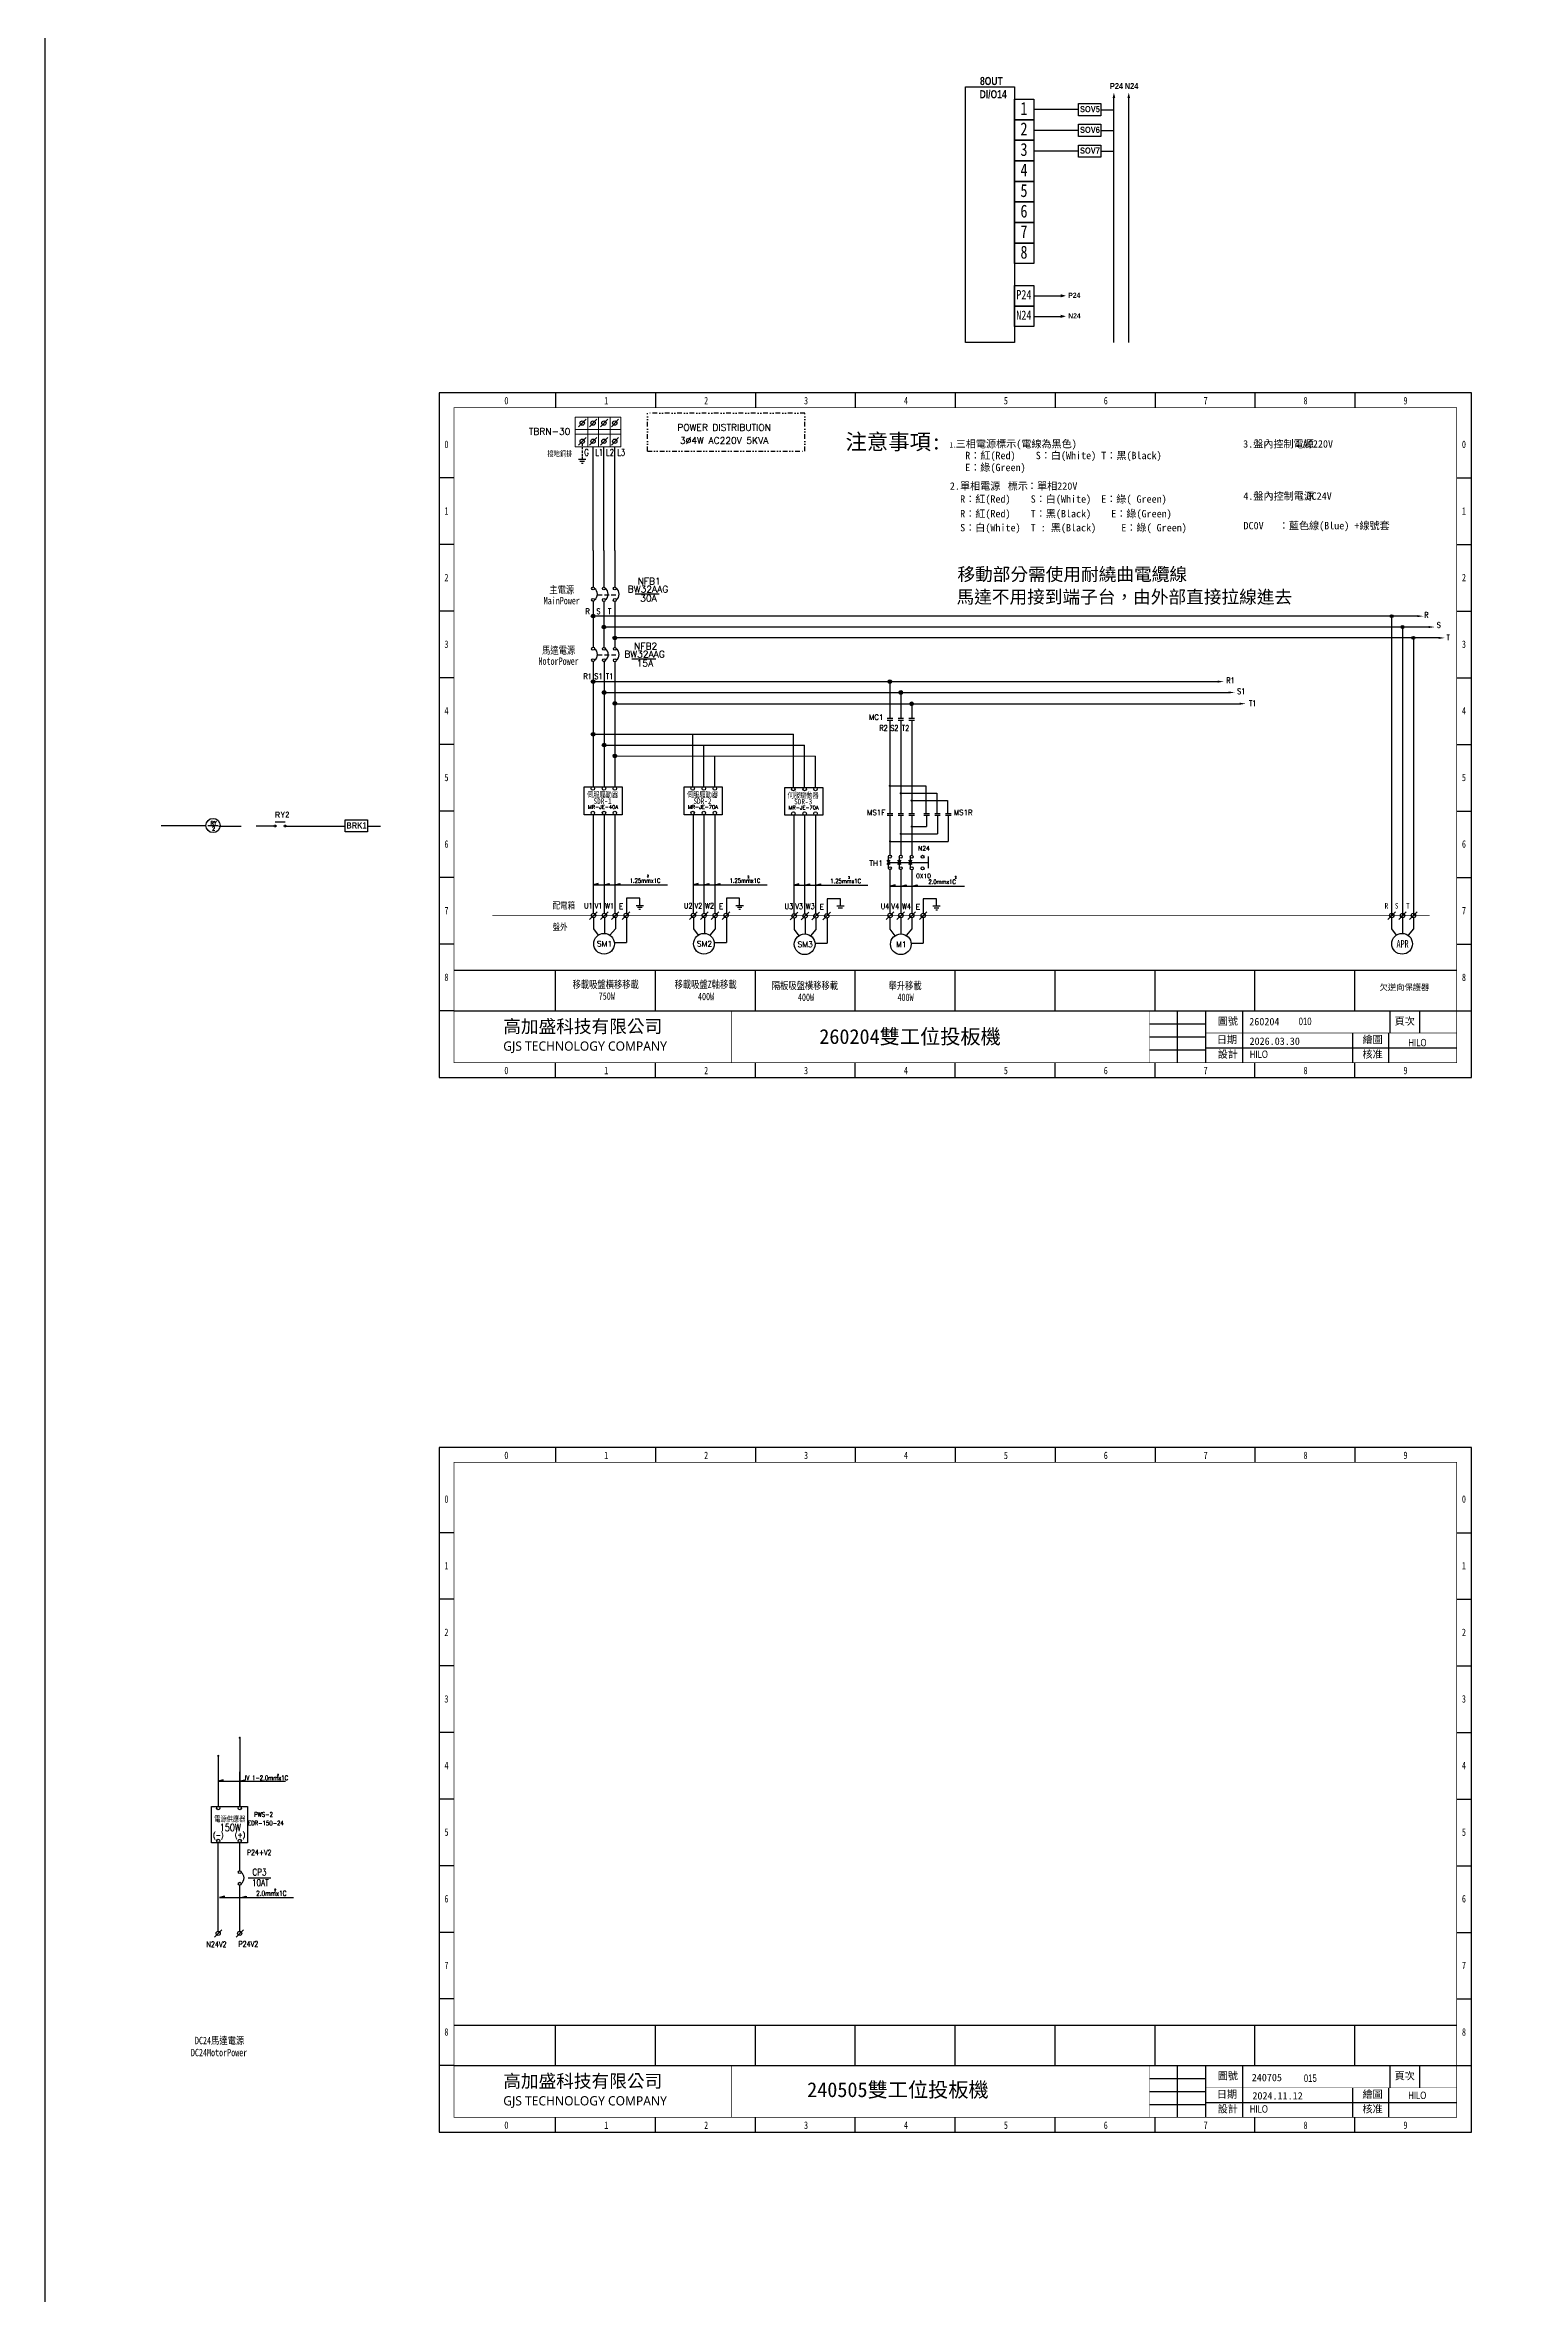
# Model space of a CAD drawing. Header units: millimetres. Extents: x -684 to 5961, y -1281 to 2539.
# Drawn here: x -105 to 294, y -40 to 568 of the extents above; entities that cross this region are included whole.
import ezdxf
from ezdxf.enums import TextEntityAlignment as Align

# ---------------------------------------------------------------- set-up
doc = ezdxf.new("R2010")
doc.units = ezdxf.units.MM
doc.header["$LTSCALE"] = 5
doc.header["$MEASUREMENT"] = 0
doc.linetypes.add('DIVIDE2', pattern=[0.625, 0.25, -0.125, 0, -0.125, 0, -0.125])
doc.linetypes.add('HIDDEN', pattern=[0.375, 0.25, -0.125])
doc.layers.get('0').update_dxf_attribs({"linetype": 'CONTINUOUS'})
for name, color, linetype in [('2', 2, 'CONTINUOUS'), ('4', 4, 'CONTINUOUS'), ('6', 6, 'CONTINUOUS'), ('TEXT', 4, 'CONTINUOUS'), ('圖框', 7, 'CONTINUOUS'), ('文字', 4, 'CONTINUOUS')]:
    doc.layers.add(name, color=color, linetype=linetype)
doc.styles.add('DAYUM', font='complex', dxfattribs={"bigfont": 'dayum'})
doc.styles.add('DAYUS', font='romanc.shx', dxfattribs={"height": 25, "bigfont": 'dayus.shx'})
doc.styles.add('MtXpl_', font='mingliub.ttc')
doc.styles.add('sim', font='simplex.shx', dxfattribs={"width": 0.8, "bigfont": 'chineset.shx'})
doc.styles.get("Standard").update_dxf_attribs({"font": 'arialbd.ttf', "height": 15})
doc.styles.add('新細明體', font='', dxfattribs={"width": 0.8})
doc.styles.add('標楷體', font='', dxfattribs={"width": 0.8})
doc.styles.add('線號', font='simplex.shx', dxfattribs={"height": 1.5, "bigfont": 'chineset.shx'})
doc.styles.get('新細明體').set_extended_font_data('新細明體')
doc.styles.get('標楷體').set_extended_font_data('標楷體')

# ---------------------------------------------------------------- blocks, each defined once
blk = doc.blocks.new('圖框')
at = {"layer": '圖框'}
for p, q in [((0, 185), (0, 0)), ((279, 185), (0, 185)), ((31.5, 185), (31.5, 181)), ((58.5, 185), (58.5, 181)), ((85.5, 185), (85.5, 181)), ((112.5, 185), (112.5, 181)), ((139.5, 185), (139.5, 181)), ((166.5, 185), (166.5, 181)), ((193.5, 185), (193.5, 181)), ((220.5, 185), (220.5, 181)), ((247.5, 185), (247.5, 181)), ((279, 0), (279, 185)), ((4, 162), (0, 162)), ((275, 162), (279, 162)), ((4, 144), (0, 144)), ((275, 144), (279, 144)), ((4, 126), (0, 126)), ((275, 126), (279, 126)), ((4, 108), (0, 108)), ((275, 108), (279, 108)), ((4, 90), (0, 90)), ((275, 90), (279, 90)), ((4, 72), (0, 72)), ((275, 72), (279, 72)), ((4, 54), (0, 54)), ((275, 54), (279, 54)), ((4, 36), (0, 36)), ((275, 36), (279, 36)), ((4, 28.96), (275, 28.96)), ((31.5, 17.96), (31.5, 28.96)), ((58.5, 17.96), (58.5, 28.96)), ((85.5, 18), (85.5, 29)), ((112.5, 17.96), (112.5, 28.96)), ((139.5, 17.96), (139.5, 28.96)), ((166.5, 17.96), (166.5, 28.96)), ((193.5, 17.96), (193.5, 28.96)), ((220.5, 17.96), (220.5, 28.96)), ((247.5, 17.96), (247.5, 28.96)), ((4, 18), (0, 18)), ((4, 18), (275, 18)), ((192, 14.5), (207.14, 14.5)), ((199.44, 18), (199.44, 4)), ((207.14, 18), (207.14, 4)), ((217.16, 18), (217.16, 4)), ((257, 18), (257, 12)), ((265, 18), (265, 12)), ((275, 18), (279, 18)), ((192, 11), (207.14, 11)), ((192, 7.5), (207.14, 7.5)), ((207.14, 8), (275, 8)), ((0, 0), (279, 0)), ((31.5, 0), (31.5, 4)), ((58.5, 0), (58.5, 4)), ((85.5, 0), (85.5, 4)), ((112.5, 0), (112.5, 4)), ((139.5, 0), (139.5, 4)), ((166.5, 0), (166.5, 4)), ((193.5, 0), (193.5, 4)), ((220.5, 0), (220.5, 4)), ((247.5, 0), (247.5, 4))]:
    blk.add_line(p, q, dxfattribs=at)
at = {"layer": '圖框', "const_width": 0.2}
for points in [[(4, 4), (275, 4), (275, 181), (4, 181)], [(4, 181), (275, 181), (275, 4), (4, 4)]]:
    blk.add_lwpolyline(points, close=True, dxfattribs=at)
at = {"layer": '圖框'}
for points, const_width in [([(4, 18), (275, 18)], 0.2), ([(79, 18), (79, 4)], 0.15), ([(192, 18), (192, 4)], 0.15), ([(207.14, 12), (275, 12)], 0.15)]:
    blk.add_lwpolyline(points, dxfattribs=dict(at, const_width=const_width))
for points in [[(246.85, 12), (246.85, 4)], [(256.58, 12), (256.58, 4)]]:
    blk.add_lwpolyline(points, dxfattribs=at)
at = {"insert": (17.34, 15.57), "char_height": 2, "width": 50.9822, "attachment_point": 1, "style": '線號'}
blk.add_mtext('{\\fMicrosoft JhengHei|b1|i0|c136|p34;\\H1.75x;\\C4;高加盛科技有限公司\\H0.85714x;\\P\\fMicrosoft JhengHei|b0|i0|c136|p34;\\H0.83333x;GJS TECHNOLOGY COMPANY}', dxfattribs=at)
at = {"layer": '圖框', "style": '標楷體', "width": 0.8}
for s, p in [('0', (17.64, 181.9)), ('1', (44.64, 181.9)), ('2', (71.64, 181.9)), ('3', (98.64, 181.9)), ('4', (125.64, 181.9)), ('5', (152.64, 181.9)), ('6', (179.64, 181.9)), ('7', (206.64, 181.9)), ('8', (233.64, 181.9)), ('9', (260.64, 181.9)), ('0', (1.45, 170.09)), ('0', (276.45, 170.09)), ('1', (1.45, 152.09)), ('1', (276.45, 152.09)), ('2', (1.45, 134.09)), ('2', (276.45, 134.09)), ('3', (1.45, 116.09)), ('3', (276.45, 116.09)), ('4', (1.45, 98.09)), ('4', (276.45, 98.09)), ('5', (1.45, 80.09)), ('5', (276.45, 80.09)), ('6', (1.45, 62.09)), ('6', (276.45, 62.09)), ('7', (1.45, 44.09)), ('7', (276.45, 44.09)), ('8', (1.45, 26.09)), ('8', (276.45, 26.09)), ('0', (17.64, 0.9)), ('1', (44.64, 0.9)), ('2', (71.64, 0.9)), ('3', (98.64, 0.9)), ('4', (125.64, 0.9)), ('5', (152.64, 0.9)), ('6', (179.64, 0.9)), ('7', (206.64, 0.9)), ('8', (233.64, 0.9)), ('9', (260.64, 0.9))]:
    blk.add_text(s, height=2, dxfattribs=at).set_placement(p)
at = {"layer": '圖框', "style": 'MtXpl_'}
for s, p in [('圖號', (210.44, 14.24)), ('頁次^J', (258.27, 14.24)), ('設計', (210.44, 5.29)), ('日期', (210.21, 9.25)), ('繪圖', (249.57, 9.25)), ('核准', (249.57, 5.29))]:
    blk.add_text(s, height=2, dxfattribs=at).set_placement(p)
blk = doc.blocks.new('A$C52BC11C5')
blk.add_line((0, 0, 0.3), (3.5, 3.5, 0.3))
blk.add_circle((1.8, 1.8, 0.3), 1)
blk = doc.blocks.new('A$C56EF1552')
at = {"layer": '2'}
for p, q in [((5, 0), (7.3, 0.6)), ((7.3, 0.6), (7.3, 0)), ((10, 0), (12.3, 0.6)), ((12.3, 0.6), (12.3, 0))]:
    blk.add_line(p, q, dxfattribs=at)
blk.add_lwpolyline([(2.3, 0), (2.3, 0.6), (0, 0), (14.4, 0), (34.1, 0)], dxfattribs=at)

msp = doc.modelspace()

# ---------------------------------------------------------------- hatches: boundary and pattern name
at = {"linetype": 'Continuous'}
h = msp.add_hatch(color=2, dxfattribs=at)
h.dxf.hatch_style = 1
h.paths.add_polyline_path([(43.651, 413.889, 1), (42.651, 413.889, 1)])
h.paths.add_polyline_path([(43.651, 413.889, 1), (42.651, 413.889, 1)])
h.paths.add_polyline_path([(43.651, 413.889, 1), (42.651, 413.889, 1)])
h = msp.add_hatch(color=2, dxfattribs=at)
h.dxf.hatch_style = 1
h.set_gradient(color1=(255, 255, 0), color2=(255, 252, 55), centered=1, one_color=1, tint=0.608609)
edge = h.paths.add_edge_path()
edge.add_arc((258.977, 413.889), 0.396, 0, 360)
h = msp.add_hatch(color=2, dxfattribs=at)
h.dxf.hatch_style = 1
h.paths.add_polyline_path([(46.591, 410.949, 1), (45.591, 410.949, 1)])
h.paths.add_polyline_path([(46.591, 410.949, 1), (45.591, 410.949, 1)])
h.paths.add_polyline_path([(46.591, 410.949, 1), (45.591, 410.949, 1)])
h = msp.add_hatch(color=2, dxfattribs=at)
h.dxf.hatch_style = 1
h.paths.add_polyline_path([(49.531, 408.009, 1), (48.531, 408.009, 1)])
h.paths.add_polyline_path([(49.531, 408.009, 1), (48.531, 408.009, 1)])
h.paths.add_polyline_path([(49.531, 408.009, 1), (48.531, 408.009, 1)])
h = msp.add_hatch(color=2, dxfattribs=at)
h.dxf.hatch_style = 1
h.set_gradient(color1=(255, 255, 0), color2=(255, 252, 55), centered=1, one_color=1, tint=0.608609)
edge = h.paths.add_edge_path()
edge.add_arc((261.917, 410.949), 0.396, 0, 360)
h = msp.add_hatch(color=2, dxfattribs=at)
h.dxf.hatch_style = 1
h.set_gradient(color1=(255, 255, 0), color2=(255, 252, 55), centered=1, one_color=1, tint=0.608609)
edge = h.paths.add_edge_path()
edge.add_arc((264.857, 408.009), 0.396, 0, 360)
h = msp.add_hatch(color=2, dxfattribs=at)
h.dxf.hatch_style = 1
h.paths.add_polyline_path([(43.673, 396.198, 1), (42.673, 396.198, 1)])
h.paths.add_polyline_path([(43.673, 396.198, 1), (42.673, 396.198, 1)])
h.paths.add_polyline_path([(43.673, 396.198, 1), (42.673, 396.198, 1)])
h = msp.add_hatch(color=2, dxfattribs=at)
h.dxf.hatch_style = 1
h.paths.add_polyline_path([(123.882, 396.198, 1), (122.882, 396.198, 1)])
h.paths.add_polyline_path([(123.882, 396.198, 1), (122.882, 396.198, 1)])
h.paths.add_polyline_path([(123.882, 396.198, 1), (122.882, 396.198, 1)])
h = msp.add_hatch(color=2, dxfattribs=at)
h.dxf.hatch_style = 1
h.paths.add_polyline_path([(46.613, 393.258, 1), (45.613, 393.258, 1)])
h.paths.add_polyline_path([(46.613, 393.258, 1), (45.613, 393.258, 1)])
h.paths.add_polyline_path([(46.613, 393.258, 1), (45.613, 393.258, 1)])
h = msp.add_hatch(color=2, dxfattribs=at)
h.dxf.hatch_style = 1
h.paths.add_polyline_path([(49.553, 390.318, 1), (48.553, 390.318, 1)])
h.paths.add_polyline_path([(49.553, 390.318, 1), (48.553, 390.318, 1)])
h.paths.add_polyline_path([(49.553, 390.318, 1), (48.553, 390.318, 1)])
h = msp.add_hatch(color=2, dxfattribs=at)
h.dxf.hatch_style = 1
h.paths.add_polyline_path([(126.822, 393.258, 1), (125.822, 393.258, 1)])
h.paths.add_polyline_path([(126.822, 393.258, 1), (125.822, 393.258, 1)])
h.paths.add_polyline_path([(126.822, 393.258, 1), (125.822, 393.258, 1)])
h = msp.add_hatch(color=2, dxfattribs=at)
h.dxf.hatch_style = 1
h.paths.add_polyline_path([(129.762, 390.2, 1), (128.762, 390.2, 1)])
h.paths.add_polyline_path([(129.762, 390.2, 1), (128.762, 390.2, 1)])
h.paths.add_polyline_path([(129.762, 390.2, 1), (128.762, 390.2, 1)])
h = msp.add_hatch(color=2, dxfattribs=at)
h.dxf.hatch_style = 1
h.paths.add_polyline_path([(43.673, 381.986, 1), (42.673, 381.986, 1)])
h.paths.add_polyline_path([(43.673, 381.986, 1), (42.673, 381.986, 1)])
h.paths.add_polyline_path([(43.673, 381.986, 1), (42.673, 381.986, 1)])
h = msp.add_hatch(color=2, dxfattribs=at)
h.dxf.hatch_style = 1
h.paths.add_polyline_path([(46.613, 379.046, 1), (45.613, 379.046, 1)])
h.paths.add_polyline_path([(46.613, 379.046, 1), (45.613, 379.046, 1)])
h.paths.add_polyline_path([(46.613, 379.046, 1), (45.613, 379.046, 1)])
h = msp.add_hatch(color=2, dxfattribs=at)
h.dxf.hatch_style = 1
h.paths.add_polyline_path([(49.553, 376.106, 1), (48.553, 376.106, 1)])
h.paths.add_polyline_path([(49.553, 376.106, 1), (48.553, 376.106, 1)])
h.paths.add_polyline_path([(49.553, 376.106, 1), (48.553, 376.106, 1)])

# ---------------------------------------------------------------- linework, layer by layer
for p, q in [((183.921, 487.846), (183.921, 553.885)), ((183.921, 487.846), (183.921, 553.885)), ((187.939, 487.846), (187.939, 553.885)), ((187.939, 487.846), (187.939, 553.885)), ((174.391, 550.759), (162.285, 550.76)), ((180.404, 550.739), (183.921, 550.739)), ((174.391, 545.159), (162.285, 545.16)), ((180.404, 545.139), (183.921, 545.139)), ((174.391, 539.559), (162.285, 539.56)), ((180.404, 539.539), (183.921, 539.539)), ((39.172, 465.023), (41.25, 467.102)), ((39.172, 460.105), (41.25, 462.184)), ((42.225, 465.023), (44.185, 467.102)), ((42.225, 460.105), (44.185, 462.184)), ((45.165, 465.023), (47.125, 467.102)), ((45.165, 460.105), (47.125, 462.184)), ((48.105, 465.023), (50.065, 467.102)), ((48.105, 460.105), (50.065, 462.184)), ((43.151, 431.643), (43.151, 421.787)), ((46.091, 431.643), (46.091, 421.787)), ((49.031, 431.643), (49.031, 421.771)), ((43.151, 417.867), (43.151, 405.489)), ((46.064, 417.862), (46.091, 405.484)), ((49.031, 417.852), (49.031, 405.474)), ((258.981, 413.889), (258.981, 332.988)), ((261.921, 410.894), (261.921, 332.988)), ((264.861, 407.934), (264.861, 332.988)), ((43.173, 401.57), (43.173, 392.694)), ((46.113, 401.566), (46.113, 392.694)), ((49.053, 401.555), (49.053, 392.694)), ((123.382, 396.198), (123.382, 386.312)), ((43.173, 392.694), (43.173, 367.756)), ((46.113, 392.694), (46.113, 367.756)), ((49.053, 392.694), (49.053, 367.756)), ((126.322, 393.258), (126.322, 386.312)), ((129.262, 390.2), (129.262, 386.312)), ((122.632, 386.312), (124.132, 386.312)), ((122.632, 385.812), (124.132, 385.812)), ((125.572, 386.312), (127.072, 386.312)), ((125.572, 385.812), (127.072, 385.812)), ((128.512, 386.312), (130.012, 386.312)), ((128.512, 385.812), (130.012, 385.812)), ((123.382, 381.766), (123.382, 360.582)), ((126.322, 378.826), (126.322, 360.582)), ((129.262, 375.886), (129.262, 360.582)), ((123.201, 368.041), (133.107, 368.041)), ((126.141, 366.041), (136.047, 366.041)), ((133.107, 368.041), (133.107, 360.582)), ((136.047, 366.041), (136.047, 360.582)), ((43.173, 360.223), (43.173, 333.577)), ((46.113, 360.223), (46.113, 333.577)), ((49.053, 360.223), (49.053, 333.577)), ((70.173, 360.223), (70.173, 333.577)), ((73.113, 360.223), (73.113, 333.577)), ((76.053, 360.223), (76.053, 333.577)), ((97.393, 360.085), (97.393, 333.439)), ((100.333, 360.085), (100.333, 333.439)), ((103.273, 360.085), (103.273, 333.439)), ((122.632, 360.582), (124.132, 360.582)), ((122.632, 360.082), (124.132, 360.082)), ((123.382, 360.082), (123.382, 349.286)), ((125.572, 360.582), (127.072, 360.582)), ((125.572, 360.082), (127.072, 360.082)), ((126.322, 360.082), (126.322, 349.284)), ((128.512, 360.582), (130.012, 360.582)), ((128.512, 360.082), (130.012, 360.082)), ((129.081, 364.041), (138.987, 364.041)), ((129.262, 360.082), (129.262, 349.272)), ((132.537, 360.582), (134.037, 360.582)), ((132.537, 360.082), (134.037, 360.082)), ((133.287, 360.082), (133.287, 357.038)), ((135.477, 360.582), (136.977, 360.582)), ((135.477, 360.082), (136.977, 360.082)), ((136.227, 360.082), (136.227, 355.038)), ((138.417, 360.582), (139.917, 360.582)), ((138.417, 360.082), (139.917, 360.082)), ((138.987, 364.041), (138.987, 360.582)), ((139.167, 360.082), (139.167, 353.038)), ((-61.464, 357.198), (-73.57, 357.2)), ((-57.958, 357.181), (-51.934, 357.181)), ((-42.759, 358.315), (-40.091, 358.315)), ((-42.485, 357.17), (-42.492, 357.17)), ((-42.485, 357.17), (-42.492, 357.17)), ((-17.828, 357.181), (-14.311, 357.181)), ((123.382, 353.038), (139.167, 353.038)), ((126.322, 355.038), (136.227, 355.038)), ((129.262, 357.038), (133.287, 357.038)), ((122.508, 347.906), (123.377, 346.779)), ((123.388, 347.906), (122.519, 346.779)), ((122.948, 348.983), (122.948, 345.673)), ((122.948, 347.341), (133.737, 347.341)), ((125.453, 347.906), (126.322, 346.779)), ((126.333, 347.906), (125.464, 346.779)), ((125.861, 348.983), (125.861, 345.673)), ((128.397, 347.906), (129.266, 346.779)), ((129.277, 347.906), (128.408, 346.779)), ((128.819, 348.983), (128.819, 345.673)), ((133.737, 348.926), (133.737, 345.751)), ((123.389, 345.372), (123.38, 333.568, 0.185)), ((126.301, 345.366), (126.325, 333.576, 0.185)), ((129.262, 345.357), (129.262, 333.436)), ((55.77, 337.653), (52.172, 337.653)), ((52.172, 337.653), (52.172, 333.577)), ((54.772, 335.723), (56.767, 335.723)), ((55.159, 335.211), (56.38, 335.211)), ((55.546, 334.698), (55.993, 334.698)), ((55.77, 335.723), (55.77, 337.653)), ((82.77, 337.653), (79.172, 337.653)), ((79.172, 337.653), (79.172, 333.577)), ((81.772, 335.723), (83.767, 335.723)), ((82.159, 335.211), (83.38, 335.211)), ((82.546, 334.698), (82.993, 334.698)), ((82.77, 335.723), (82.77, 337.653)), ((109.99, 337.514), (106.392, 337.514)), ((106.392, 337.514), (106.392, 333.438)), ((108.992, 335.585), (110.987, 335.585)), ((109.38, 335.072), (110.6, 335.072)), ((109.99, 335.585), (109.99, 337.514)), ((135.978, 337.511), (132.381, 337.511)), ((132.381, 337.511), (132.381, 333.576)), ((134.981, 335.582), (136.976, 335.582)), ((135.368, 335.069), (136.589, 335.069)), ((135.755, 334.557), (136.202, 334.557)), ((135.978, 335.582), (135.978, 337.511)), ((52.172, 332.415), (52.172, 325.678)), ((79.172, 332.415), (79.172, 325.678)), ((106.392, 332.276), (106.392, 325.54)), ((132.381, 332.4), (132.381, 325.537)), ((258.981, 332.4), (258.981, 329.372)), ((258.981, 329.372), (260.203, 327.65)), ((261.921, 332.4), (261.921, 328.151)), ((264.861, 329.372), (263.406, 327.65)), ((264.861, 332.4), (264.861, 329.372)), ((-52.344, 110.789, 5.467), (-52.344, 92.299, 5.467)), ((-58.154, 105.911, 5.467), (-58.154, 92.299, 5.467)), ((-52.344, 92.286, 5.503), (-52.344, 101.572, 5.448)), ((-58.153, 70.963, 5.772), (-58.153, 82.446, 5.897)), ((-52.344, 74.883, 5.825), (-52.344, 82.446, 5.897)), ((-58.153, 58.499, 5.468), (-58.153, 70.963, 5.772)), ((-52.344, 58.499, 5.468), (-52.344, 70.963, 5.772)), ((-59.144, 56.949, 5.085), (-57.164, 58.929, 5.085)), ((-53.335, 56.949, 5.085), (-51.355, 58.929, 5.085))]:
    msp.add_line(p, q)
at = {"color": 0, "linetype": 'Continuous'}
for p, q in [((162.285, 500.437), (169.509, 500.449)), ((162.285, 494.888), (169.509, 494.9)), ((43.151, 431.643), (43.151, 459.666)), ((46.091, 431.643), (46.064, 459.666)), ((49.031, 431.643), (49.021, 459.666)), ((123.382, 385.812), (123.382, 381.774)), ((126.322, 385.812), (126.322, 378.834)), ((129.262, 385.812), (129.262, 375.894)), ((70.075, 367.775), (70.075, 381.986)), ((73.102, 367.775), (73.102, 379.046)), ((97.295, 367.636), (97.295, 381.964)), ((100.322, 367.636), (100.322, 379.046)), ((76.042, 367.775), (76.042, 376.066)), ((103.263, 367.636), (103.263, 376.069)), ((-43.026, 357.181), (-47.916, 357.181)), ((-39.824, 357.181), (-23.841, 357.181))]:
    msp.add_line(p, q, dxfattribs=at)
at = {"linetype": 'Continuous', "lineweight": 9}
for p, q in [((38.317, 467.696), (50.683, 467.696)), ((38.317, 467.696), (38.317, 459.666)), ((38.317, 464.311), (50.683, 464.311)), ((38.317, 463.08), (50.683, 463.08)), ((41.726, 467.696), (41.726, 459.666)), ((44.609, 467.696), (44.609, 459.666)), ((47.755, 467.696), (47.755, 459.666)), ((50.683, 467.696), (50.683, 459.666)), ((38.317, 459.666), (50.683, 459.666))]:
    msp.add_line(p, q, dxfattribs=at)
at = {"linetype": 'HIDDEN', "ltscale": 0.5}
msp.add_line((40.211, 460.556), (40.211, 456.961), dxfattribs=at)
at = {"linetype": 'HIDDEN'}
for p, q in [((44.332, 419.691), (49.932, 419.691)), ((44.345, 403.393), (49.945, 403.393))]:
    msp.add_line(p, q, dxfattribs=at)
at = {"linetype": 'Continuous'}
for p, q in [((265.9, 413.889), (43.151, 413.889)), ((269.006, 410.949), (46.091, 410.949)), ((271.669, 408.009), (49.031, 408.009)), ((-60.927, 357.319), (-58.154, 357.319)), ((43.299, 332.409), (43.299, 329.381)), ((43.299, 329.381), (44.521, 327.659)), ((46.239, 332.409), (46.239, 328.159)), ((49.179, 329.381), (47.724, 327.659)), ((49.179, 332.409), (49.179, 329.381)), ((70.299, 332.409), (70.299, 329.381)), ((70.299, 329.381), (71.521, 327.659)), ((73.239, 332.409), (73.239, 328.159)), ((76.179, 329.381), (74.724, 327.659)), ((76.179, 332.409), (76.179, 329.381)), ((97.519, 332.271), (97.519, 329.242)), ((97.519, 329.242), (98.742, 327.52)), ((100.459, 332.271), (100.459, 328.021)), ((103.399, 329.242), (101.945, 327.52)), ((103.399, 332.271), (103.399, 329.242)), ((123.4, 332.392, 0.185), (123.401, 329.322)), ((123.401, 329.322), (124.73, 327.517)), ((126.304, 332.4, 0.185), (126.303, 328.018)), ((129.27, 329.35), (127.753, 327.633)), ((129.27, 332.4), (129.27, 329.35)), ((48.905, 325.678), (52.172, 325.678)), ((75.905, 325.678), (79.172, 325.678)), ((103.125, 325.54), (106.392, 325.54)), ((129.114, 325.537), (132.381, 325.537))]:
    msp.add_line(p, q, dxfattribs=at)
for points in [[(2005.364, 1146.033), (-104.977, 1146.033), (-104.977, -1219.316), (2005.364, -1219.316)], [(174.391, 552.399), (180.404, 552.399), (180.404, 549.119), (174.391, 549.119)], [(174.391, 546.799), (180.404, 546.799), (180.404, 543.519), (174.391, 543.519)], [(174.391, 541.199), (180.404, 541.199), (180.404, 537.919), (174.391, 537.919)], [(-23.841, 358.841), (-17.828, 358.841), (-17.828, 355.561), (-23.841, 355.561)], [(-59.967, 92.26), (-50.217, 92.26), (-50.217, 82.446), (-59.967, 82.446)]]:
    msp.add_lwpolyline(points, close=True)
at = {"color": 0, "linetype": 'Continuous'}
for points in [[(143.823, 556.875), (157.011, 556.875), (157.011, 487.846), (143.823, 487.846)], [(157.011, 553.56), (162.285, 553.56), (162.285, 548.011), (157.011, 548.011)], [(157.011, 548.011), (162.285, 548.011), (162.285, 542.463), (157.011, 542.463)], [(157.011, 542.463), (162.285, 542.463), (162.285, 536.914), (157.011, 536.914)], [(157.011, 536.914), (162.285, 536.914), (162.285, 531.365), (157.011, 531.365)], [(157.011, 531.365), (162.285, 531.365), (162.285, 525.816), (157.011, 525.816)], [(157.011, 525.816), (162.285, 525.816), (162.285, 520.267), (157.011, 520.267)], [(157.011, 520.267), (162.285, 520.267), (162.285, 514.718), (157.011, 514.718)], [(157.011, 514.718), (162.285, 514.718), (162.285, 509.169), (157.011, 509.169)], [(157.011, 503.211), (162.285, 503.211), (162.285, 497.663), (157.011, 497.663)], [(157.011, 497.663), (162.285, 497.663), (162.285, 492.114), (157.011, 492.114)]]:
    msp.add_lwpolyline(points, close=True, dxfattribs=at)
for points in [[(267.58, 413.889, 0, 0.56, 0), (265.9, 413.889, 0.56, 0.56, 0)], [(270.686, 410.949, 0, 0.56, 0), (269.006, 410.949, 0.56, 0.56, 0)], [(273.349, 408.009, 0, 0.56, 0), (271.669, 408.009, 0.56, 0.56, 0)], [(213.676, 396.198, 0, 0.56, 0), (211.996, 396.198, 0.56, 0.56, 0)], [(216.593, 393.258, 0, 0.56, 0), (214.913, 393.258, 0.56, 0.56, 0)], [(219.593, 390.234, 0, 0.56, 0), (217.913, 390.234, 0.56, 0.56, 0)]]:
    msp.add_lwpolyline(points, format="xyseb")
at = {"elevation": -0.672}
for points in [[(40.772, 367.756), (51.01, 367.756), (51.01, 360.223), (40.772, 360.223)], [(67.772, 367.756), (78.01, 367.756), (78.01, 360.223), (67.772, 360.223)], [(94.992, 367.617), (105.23, 367.617), (105.23, 360.085), (94.992, 360.085)]]:
    msp.add_lwpolyline(points, close=True, dxfattribs=at)
for centre, radius in [((40.211, 466.063), 0.588), ((43.146, 466.063), 0.588), ((46.086, 466.063), 0.588), ((49.026, 466.063), 0.588), ((40.211, 461.144), 0.588), ((43.146, 461.144), 0.588), ((46.086, 461.144), 0.588), ((49.026, 461.144), 0.588), ((43.151, 421.392), 0.396), ((46.064, 421.386), 0.396), ((49.021, 421.376), 0.396), ((43.151, 418.263), 0.396), ((46.064, 418.257), 0.396), ((49.021, 418.248), 0.396), ((43.164, 405.094), 0.396), ((43.164, 401.965), 0.396), ((46.077, 405.089), 0.396), ((46.077, 401.96), 0.396), ((49.034, 405.079), 0.396), ((49.034, 401.95), 0.396), ((43.075, 367.303), 0.472), ((46.102, 367.303), 0.472), ((49.042, 367.303), 0.472), ((70.075, 367.303), 0.472), ((73.102, 367.303), 0.472), ((76.042, 367.303), 0.472), ((97.295, 367.164), 0.472), ((100.322, 367.164), 0.472), ((103.263, 367.164), 0.472), ((43.075, 360.712), 0.472), ((46.102, 360.712), 0.472), ((49.042, 360.712), 0.472), ((70.075, 360.712), 0.472), ((73.102, 360.712), 0.472), ((76.042, 360.712), 0.472), ((97.295, 360.573), 0.472), ((100.322, 360.573), 0.472), ((103.263, 360.573), 0.472), ((-42.759, 357.181), 0.267), ((-40.091, 357.181), 0.267), ((123.389, 348.896), 0.396), ((126.302, 348.891), 0.396), ((129.259, 348.881), 0.396), ((132.217, 348.871), 0.396), ((123.389, 345.767), 0.396), ((126.302, 345.762), 0.396), ((129.259, 345.752), 0.396), ((132.217, 345.742), 0.396), ((-58.141, 91.828, 0.64), 0.449), ((-52.331, 91.828, 0.64), 0.449), ((-58.141, 82.929, 0.64), 0.449), ((-52.331, 82.929, 0.64), 0.449), ((-52.337, 74.487), 0.396), ((-52.337, 71.358), 0.396), ((-58.154, 57.939, 5.085), 0.56), ((-52.345, 57.939, 5.085), 0.56)]:
    msp.add_circle(centre, radius)
at = {"color": 0, "linetype": 'Continuous'}
for centre, radius in [((43.151, 413.889), 0.5), ((258.977, 413.889), 0.396), ((46.091, 410.949), 0.5), ((49.031, 408.009), 0.5), ((261.917, 410.949), 0.396), ((264.857, 408.009), 0.396), ((43.173, 396.198), 0.5), ((123.382, 396.198), 0.5), ((46.113, 393.258), 0.5), ((49.053, 390.318), 0.5), ((126.322, 393.258), 0.5), ((129.262, 390.198), 0.5), ((43.173, 381.986), 0.5), ((46.113, 379.046), 0.5), ((49.053, 376.106), 0.5)]:
    msp.add_circle(centre, radius, dxfattribs=at)
at = {"linetype": 'Continuous'}
msp.add_circle((-59.544, 357.319), 1.92, dxfattribs=at)
for centre in [(42.338, 419.827), (45.25, 419.822), (48.208, 419.812), (42.351, 403.53), (45.264, 403.524), (48.221, 403.514), (-53.151, 72.923)]:
    msp.add_arc(centre, 1.977, 307.695492, 52.304508)
for points in [[(184.285, 553.885), (183.557, 553.885), (183.921, 555.341)], [(184.285, 553.885), (183.557, 553.885), (183.921, 555.341)], [(188.303, 553.885), (187.575, 553.885), (187.939, 555.341)], [(188.303, 553.885), (187.575, 553.885), (187.939, 555.341)], [(170.939, 500.449), (169.509, 500.007), (169.509, 500.896), (169.509, 500.449)], [(170.939, 494.9), (169.509, 494.458), (169.509, 495.348), (169.509, 494.9)]]:
    msp.add_solid(points)
at = {"layer": '2'}
for p, q in [((39.208, 456.272), (41.214, 456.272)), ((40.211, 456.961), (40.211, 456.272)), ((39.597, 455.757), (40.825, 455.757)), ((39.986, 455.242), (40.436, 455.242)), ((54.549, 419.887), (61.017, 419.887)), ((53.615, 402.321), (60.083, 402.321)), ((-51.958, 67.63), (-50.578, 68)), ((-50.578, 68), (-50.578, 67.63))]:
    msp.add_line(p, q, dxfattribs=at)
at = {"layer": '2', "color": 2}
for p, q in [((43.173, 396.198), (211.996, 396.198)), ((46.113, 393.258), (214.913, 393.258)), ((49.053, 390.17), (217.913, 390.234)), ((43.173, 381.986), (97.295, 381.964)), ((46.113, 379.046), (100.322, 379.046)), ((49.053, 376.106), (103.263, 376.069))]:
    msp.add_line(p, q, dxfattribs=at)
at = {"layer": '2', "const_width": 0.294}
for points in [[(123.201, 368.041, 1), (123.495, 368.041, 1)], [(126.141, 366.041, 1), (126.435, 366.041, 1)], [(129.081, 364.041, 1), (129.375, 364.041, 1)], [(123.235, 353.038, 1), (123.529, 353.038, 1)], [(126.175, 355.038, 1), (126.469, 355.038, 1)], [(129.115, 357.038, 1), (129.409, 357.038, 1)]]:
    msp.add_lwpolyline(points, format="xyb", close=True, dxfattribs=at)
at = {"layer": '2'}
msp.add_lwpolyline([(-56.458, 67.63), (-56.458, 68), (-57.838, 67.63), (-49.342, 67.63), (-37.799, 67.63)], dxfattribs=at)
for centre in [(46.123, 325.362), (73.123, 325.362), (100.343, 325.223), (126.332, 325.22), (261.805, 325.353)]:
    msp.add_circle(centre, 2.8, dxfattribs=at)
at = {"layer": '4', "linetype": 'DIVIDE2'}
for p in [(100.355, 468.762), (57.905, 458.49)]:
    msp.add_line(p, (57.905, 468.762), dxfattribs=at)
msp.add_lwpolyline([(57.905, 458.49), (100.355, 458.49), (100.355, 468.762)], dxfattribs=at)
at = {"layer": '6', "linetype": 'HIDDEN', "const_width": 0.168}
msp.add_lwpolyline([(269.247, 332.988), (15.958, 332.988)], dxfattribs=at)
at = {"layer": 'TEXT'}
for p, q in [((-52.344, 99.057, 5.487), (-51.03, 99.409, 5.487)), ((-51.03, 99.409, 5.487), (-51.03, 99.057, 5.487)), ((-50.103, 72.957), (-43.943, 72.957))]:
    msp.add_line(p, q, dxfattribs=at)
at = {"layer": 'TEXT', "const_width": 0.28}
for points, elevation in [([(-52.484, 110.789, 1), (-52.204, 110.789, 1)], 5.467), ([(-52.468, 110.799, 1), (-52.188, 110.799, 1)], 0.359), ([(-58.294, 105.911, 1), (-58.014, 105.911, 1)], 5.467), ([(-58.278, 105.921, 1), (-57.998, 105.921, 1)], 0.359)]:
    msp.add_lwpolyline(points, format="xyb", close=True, dxfattribs=dict(at, elevation=elevation))
at = {"layer": 'TEXT', "elevation": 5.487}
msp.add_lwpolyline([(-56.84, 99.057), (-56.84, 99.409), (-58.154, 99.057), (-50.436, 99.057), (-39.937, 99.057)], dxfattribs=at)

# ---------------------------------------------------------------- block references
at = {"color": 0, "linetype": 'Continuous'}
for p in [(1.531, 289.222), (1.531, 4.222)]:
    msp.add_blockref('圖框', p, dxfattribs=at)
at = {"xscale": 0.5880000000000063, "yscale": 0.5880000000000063, "zscale": 0.5880000000000063}
for p in [(42.221, 331.956, -0.185), (45.161, 331.956, -0.185), (48.101, 331.956, -0.185), (51.041, 331.956, -0.185), (69.221, 331.956, -0.185), (72.161, 331.956, -0.185), (75.101, 331.956, -0.185), (78.041, 331.956, -0.185), (96.441, 331.818, -0.185), (99.381, 331.818, -0.185), (102.321, 331.818, -0.185), (105.261, 331.818, -0.185), (122.35, 331.941), (125.271, 331.949), (128.22, 331.949, -0.185), (131.336, 331.949, -0.185), (257.941, 331.949, -0.185), (260.881, 331.949, -0.185), (263.821, 331.949, -0.185)]:
    msp.add_blockref('A$C52BC11C5', p, dxfattribs=at)
at = {"layer": '2', "linetype": 'ByBlock', "xscale": 0.5880000000000063, "yscale": 0.5880000000000063, "zscale": 0.5880000000000063}
for p in [(43.173, 341.297), (70.173, 341.297), (97.393, 341.159)]:
    msp.add_blockref('A$C56EF1552', p, dxfattribs=at)
at = {"layer": '2', "xscale": 0.5880000000000063, "yscale": 0.5880000000000063, "zscale": 0.5880000000000063}
msp.add_blockref('A$C56EF1552', (123.469, 340.958), dxfattribs=at)

# ---------------------------------------------------------------- texts
at = {"color": 2, "width": 0.75}
for s, p in [('8OUT', (147.731, 557.393)), ('DI/O14', (147.639, 553.821))]:
    msp.add_text(s, height=2.2, dxfattribs=at).set_placement(p)
at = {"width": 0.75}
for s, height, p in [('P24', 1.68, (182.822, 556.29)), ('N24', 1.68, (186.839, 556.29)), ('P24', 1.4, (171.583, 499.887)), ('N24', 1.4, (171.583, 494.338))]:
    msp.add_text(s, height=height, dxfattribs=at).set_placement(p)
at = {"style": '標楷體', "width": 0.8}
for s, height, p in [('2', 3.5, (158.657, 543.787)), ('1', 3.5, (158.657, 549.336)), ('3', 3.5, (158.657, 538.239)), ('4', 3.5, (158.657, 532.69)), ('5', 3.5, (158.657, 527.141)), ('6', 3.5, (158.657, 521.592)), ('7', 3.5, (158.657, 516.043)), ('8', 3.5, (158.657, 510.494)), ('P24', 2.5, (157.535, 499.517)), ('N24', 2.5, (157.535, 493.968)), ('1.', 1.4406, (139.485, 459.449))]:
    msp.add_text(s, height=height, dxfattribs=at).set_placement(p)
at = {"width": 0.75}
for s, p in [('SOV5', (177.442, 550.899)), ('SOV6', (177.442, 545.299)), ('SOV7', (177.442, 539.699)), ('BRK1', (-20.79, 357.341))]:
    msp.add_text(s, height=1.68, dxfattribs=at).set_placement(p, align=Align.MIDDLE)
for s, height, style, p in [('POWER DISTRIBUTION', 1.8, 'DAYUS', (78.583, 463.978)), ('3%%C4W AC220V 5KVA', 1.8, 'DAYUS', (78.583, 460.445)), ('注意事項:', 4.2336, 'MtXpl_', (124.368, 458.904))]:
    msp.add_text(s, height=height, dxfattribs=dict(style=style)).set_placement(p, align=Align.CENTER)
at = {"style": 'MtXpl_'}
msp.add_text('三相電源標示(電線為黑色)', height=2, dxfattribs=at).set_placement((141.163, 459.449))
at = {"linetype": 'Continuous', "style": 'MtXpl_'}
for s, height, p in [('   R：紅(Red)    S：白(White) T：黑(Black)', 2, (139.644, 456.303)), ('3.盤內控制電源', 2, (218.847, 459.435)), ('：AC220V', 2, (232.247, 459.435)), ('2.單相電源', 2, (139.586, 448.046)), ('   E：綠(Green) ', 2, (139.644, 453.066)), ('標示', 2, (155.228, 448.046)), ('：單相220V', 2, (160.423, 448.046)), ('  R：紅(Red)    S：白(White)  E：綠( Green)', 2, (139.644, 444.537)), ('4.盤內控制電源', 2, (218.891, 445.337)), ('：DC24V', 2, (233.268, 445.337)), ('  S：白(White)  T : 黑(Black)     E：綠( Green)', 2, (139.644, 436.794)), ('  R：紅(Red)    T：黑(Black)    E：綠(Green)', 2, (139.644, 440.575)), ('DC0V   ：藍色線(Blue) +線號套     ', 2, (218.95, 437.343)), ('移動部分需使用耐繞曲電纜線', 3.5, (141.624, 423.462)), ('馬達不用接到端子台，由外部直接拉線進去', 3.5, (141.377, 417.342))]:
    msp.add_text(s, height=height, dxfattribs=at).set_placement(p)
at = {"width": 0.75}
msp.add_text('RY2', height=1.68, dxfattribs=at).set_placement((-40.88, 360.247), align=Align.MIDDLE_CENTER)
at = {"style": 'DAYUM'}
msp.add_text('RY', height=1, dxfattribs=at).set_placement((-59.405, 357.98), align=Align.MIDDLE_CENTER)
msp.add_text('2', height=1, dxfattribs=at).set_placement((-59.405, 356.506), align=Align.MIDDLE)
at = {"layer": '2', "style": 'DAYUS'}
for s, height, p in [('TBRN-30', 1.8, (31.409, 463.803)), ('BW32AAG', 1.8, (58, 421.195)), ('NFB1', 1.8, (58.302, 423.341)), ('30A', 1.8, (58.115, 418.735)), ('BW32AAG', 1.8, (57.066, 403.629)), ('NFB2', 1.8, (57.368, 405.774)), ('15A', 1.8, (57.181, 401.169)), ('MC1', 1.4, (119.653, 386.569, -0.672)), ('MR-JE-40A', 1, (45.849, 362.303, -0.672)), ('MR-JE-70A', 1, (72.849, 362.303, -0.672)), ('MR-JE-70A', 1, (100.07, 362.165, -0.672)), ('MS1F', 1.4, (119.653, 360.838, -0.672)), ('MS1R', 1.4, (143.194, 360.838, -0.672)), ('TH1', 1.5, (119.653, 347.143, -0.672)), ('2', 0.588, (57.971, 343.662)), ('2', 0.588, (85.129, 343.408)), ('2', 0.588, (112.349, 343.27)), ('2', 0.588, (141.155, 343.322)), ('SM1', 1.5, (46.252, 325.346)), ('SM2', 1.5, (73.252, 325.346)), ('SM3', 1.5, (100.472, 325.208)), ('M1', 1.5, (126.461, 325.205)), ('2', 0.588, (-42.771, 69.687))]:
    msp.add_text(s, height=height, dxfattribs=at).set_placement(p, align=Align.MIDDLE)
at = {"layer": '2'}
for s, height, style, width, p in [('接地銅排', 1.5, 'MtXpl_', 0.8, (34.179, 457.826)), ('伺服驅動器', 1.5, 'MtXpl_', 0.8, (45.714, 365.662, -0.672)), ('伺服驅動器', 1.5, 'MtXpl_', 0.8, (72.714, 365.662, -0.672)), ('伺服驅動器', 1.5, 'MtXpl_', 0.8, (99.935, 365.523, -0.672)), ('SDR-1', 1.5, 'MtXpl_', 0.8, (45.714, 363.912, -0.672)), ('SDR-2', 1.5, 'MtXpl_', 0.8, (72.714, 363.912, -0.672)), ('SDR-3', 1.5, 'MtXpl_', 0.8, (99.935, 363.773, -0.672)), ('1.25mmx1C', 1.176, 'DAYUS', 0.75, (57.203, 342.438)), ('1.25mmx1C', 1.176, 'DAYUS', 0.75, (84.203, 342.438)), ('1.25mmx1C', 1.176, 'DAYUS', 0.75, (111.424, 342.299)), ('2.0mmx1C', 1.176, 'DAYUS', 0.75, (137.5, 342.099)), ('APR', 2, '標楷體', 0.8, (261.934, 325.337)), ('電源供應器', 1.5, 'MtXpl_', 0.8, (-55.024, 88.946)), ('150W', 2, 'sim', 0.8, (-54.889, 86.593)), ('2.0mmx1C', 1.3, 'DAYUS', 0.75, (-43.808, 68.771))]:
    msp.add_text(s, height=height, dxfattribs=dict(at, style=style, width=width)).set_placement(p, align=Align.MIDDLE)
at = {"layer": '2', "color": 4}
for s, height, style, width, p in [('G', 1.8, 'DAYUS', 0.7, (41.39, 457.241)), ('L1', 1.8, 'DAYUS', 0.7, (44.82, 457.241)), ('L2', 1.8, 'DAYUS', 0.7, (47.732, 457.241)), ('L3', 1.8, 'DAYUS', 0.7, (50.753, 457.241)), ('R', 1.5, 'DAYUS', 0.7, (41.688, 414.459)), ('S', 1.5, 'DAYUS', 0.7, (44.601, 414.459)), ('T', 1.5, 'DAYUS', 0.7, (47.621, 414.459)), ('R', 1.5, 'DAYUS', 0.7, (268.388, 413.463)), ('S', 1.5, 'DAYUS', 0.7, (271.725, 410.747)), ('T', 1.5, 'DAYUS', 0.7, (274.262, 407.364)), ('R1', 1.5, 'DAYUS', 0.7, (41.688, 396.882)), ('S1', 1.5, 'DAYUS', 0.7, (44.601, 396.882)), ('T1', 1.5, 'DAYUS', 0.7, (47.621, 396.882)), ('R1', 1.5, 'DAYUS', 0.7, (215.417, 395.772)), ('S1', 1.5, 'DAYUS', 0.7, (218.334, 392.832)), ('T1', 1.5, 'DAYUS', 0.7, (221.439, 389.589)), ('U1', 1.5, 'DAYUS', 0.7, (41.86, 334.871)), ('V1', 1.5, 'DAYUS', 0.7, (44.618, 334.871)), ('W1', 1.5, 'DAYUS', 0.7, (47.638, 334.871)), ('U2', 1.5, 'DAYUS', 0.7, (68.86, 334.871)), ('V2', 1.5, 'DAYUS', 0.7, (71.618, 334.871)), ('W2', 1.5, 'DAYUS', 0.7, (74.638, 334.871)), ('U3', 1.5, 'DAYUS', 0.7, (96.08, 334.733)), ('V3', 1.5, 'DAYUS', 0.7, (98.838, 334.733)), ('W3', 1.5, 'DAYUS', 0.7, (101.859, 334.733)), ('U4', 1.5, 'DAYUS', 0.7, (122.069, 334.73)), ('V4', 1.5, 'DAYUS', 0.7, (124.827, 334.73)), ('W4', 1.5, 'DAYUS', 0.7, (127.847, 334.73)), ('(-)', 1.4, 'sim', 0.8, (-58.14, 83.771)), ('(+)', 1.4, 'sim', 0.8, (-52.26, 83.864, 5.825)), ('P24+V2', 1.4, 'sim', 0.8, (-47.072, 79.125, 5.825))]:
    msp.add_text(s, height=height, dxfattribs=dict(at, style=style, width=width)).set_placement(p, align=Align.CENTER)
at = {"layer": '2'}
for s, style, width, p in [('R2', 'DAYUS', 0.7, (121.656, 382.885)), ('S2', 'DAYUS', 0.7, (124.569, 382.885)), ('T2', 'DAYUS', 0.7, (127.589, 382.885)), ('R', '標楷體', 0.8, (257.58, 334.863)), ('S', '標楷體', 0.8, (260.338, 334.863)), ('T', '標楷體', 0.8, (263.358, 334.863))]:
    msp.add_text(s, height=1.5, dxfattribs=dict(at, style=style, width=width)).set_placement(p, align=Align.CENTER)
at = {"layer": '6', "style": 'MtXpl_', "width": 0.8}
for s, p in [('主電源', (34.693, 420.019, -1.073)), ('MainPower', (34.693, 417.069, -1.073)), ('MotorPower', (33.84, 400.731, -1.073)), ('馬達電源', (33.84, 403.681, -1.073)), ('移載吸盤橫移移載', (46.562, 313.371, -1.073)), ('750W', (46.851, 310.231, -0.749)), ('移載吸盤Z軸移載', (73.562, 313.371, -1.073)), ('400W', (73.68, 310.117, -0.749)), ('隔板吸盤橫移移載', (100.407, 313.052, -1.073)), ('400W', (100.696, 309.911, -0.749)), ('舉升移載', (127.469, 313.033)), ('400W', (127.614, 309.893, 0.462)), ('DC24MotorPower', (-57.921, 24.748, -1.073)), ('DC24馬達電源', (-57.8, 28.001, -1.073))]:
    msp.add_text(s, height=2, dxfattribs=at).set_placement(p, align=Align.CENTER)
at = {"layer": '6', "style": '新細明體'}
msp.add_text('欠逆向保護器', height=1.6, dxfattribs=at).set_placement((262.442, 312.798, -1.073), align=Align.CENTER)
at = {"layer": 'TEXT', "style": 'DAYUM'}
for s, height, p in [('N24', 1.1695, (132.592, 351.16)), ('0X10', 1.1695, (132.461, 343.69)), ('E', 1.5, (50.744, 335.467)), ('E', 1.5, (77.744, 335.467)), ('E', 1.5, (104.964, 335.328)), ('E', 1.5, (130.953, 335.326)), ('2', 0.56, (-42.021, 100.727, 5.311))]:
    msp.add_text(s, height=height, dxfattribs=at).set_placement(p, align=Align.MIDDLE)
at = {"layer": 'TEXT', "width": 0.8}
for s, height, style, p in [('配電箱', 1.8, '新細明體', (32.223, 334.815)), ('盤外', 1.8, '新細明體', (32.223, 329.007)), ('N24V2', 1.5, 'sim', (-61.333, 54.253, 4.692)), ('P24V2', 1.5, 'sim', (-52.697, 54.346, 4.691))]:
    msp.add_text(s, height=height, dxfattribs=dict(at, style=style)).set_placement(p)
for s, height, style, p in [('IV 1-2.0mmx1C', 1.2, 'DAYUM', (-45.099, 99.967, 5.487)), ('EDR-150-24', 1.2, 'sim', (-45.291, 87.755)), ('PWS-2', 1.2, 'sim', (-45.914, 90.078)), ('CP3', 1.8, 'sim', (-47.007, 74.521)), ('10AT', 1.8, 'sim', (-46.779, 71.65))]:
    msp.add_text(s, height=height, dxfattribs=dict(at, style=style)).set_placement(p, align=Align.MIDDLE)
at = {"layer": '文字', "style": 'MtXpl_'}
for s, height, p in [('260204', 2, (220.503, 303.327)), ('260204雙工位投板機', 4, (104.284, 298.295)), ('2026.03.30', 2, (220.577, 298.033)), ('240505雙工位投板機', 4, (101.012, 13.714)), ('240705', 2, (221.169, 18.006)), ('2024.11.12', 2, (221.346, 13.066))]:
    msp.add_text(s, height=height, dxfattribs=at).set_placement(p)
at = {"layer": '文字', "style": '新細明體', "width": 0.8}
for s, p in [('010', (233.839, 303.386)), ('HILO', (263.526, 297.653)), ('HILO', (220.651, 294.506)), ('015', (235.255, 17.828)), ('HILO', (263.46, 13.189)), ('HILO', (220.651, 9.506))]:
    msp.add_text(s, height=2, dxfattribs=at).set_placement(p)

doc.saveas('drawing.dxf')
